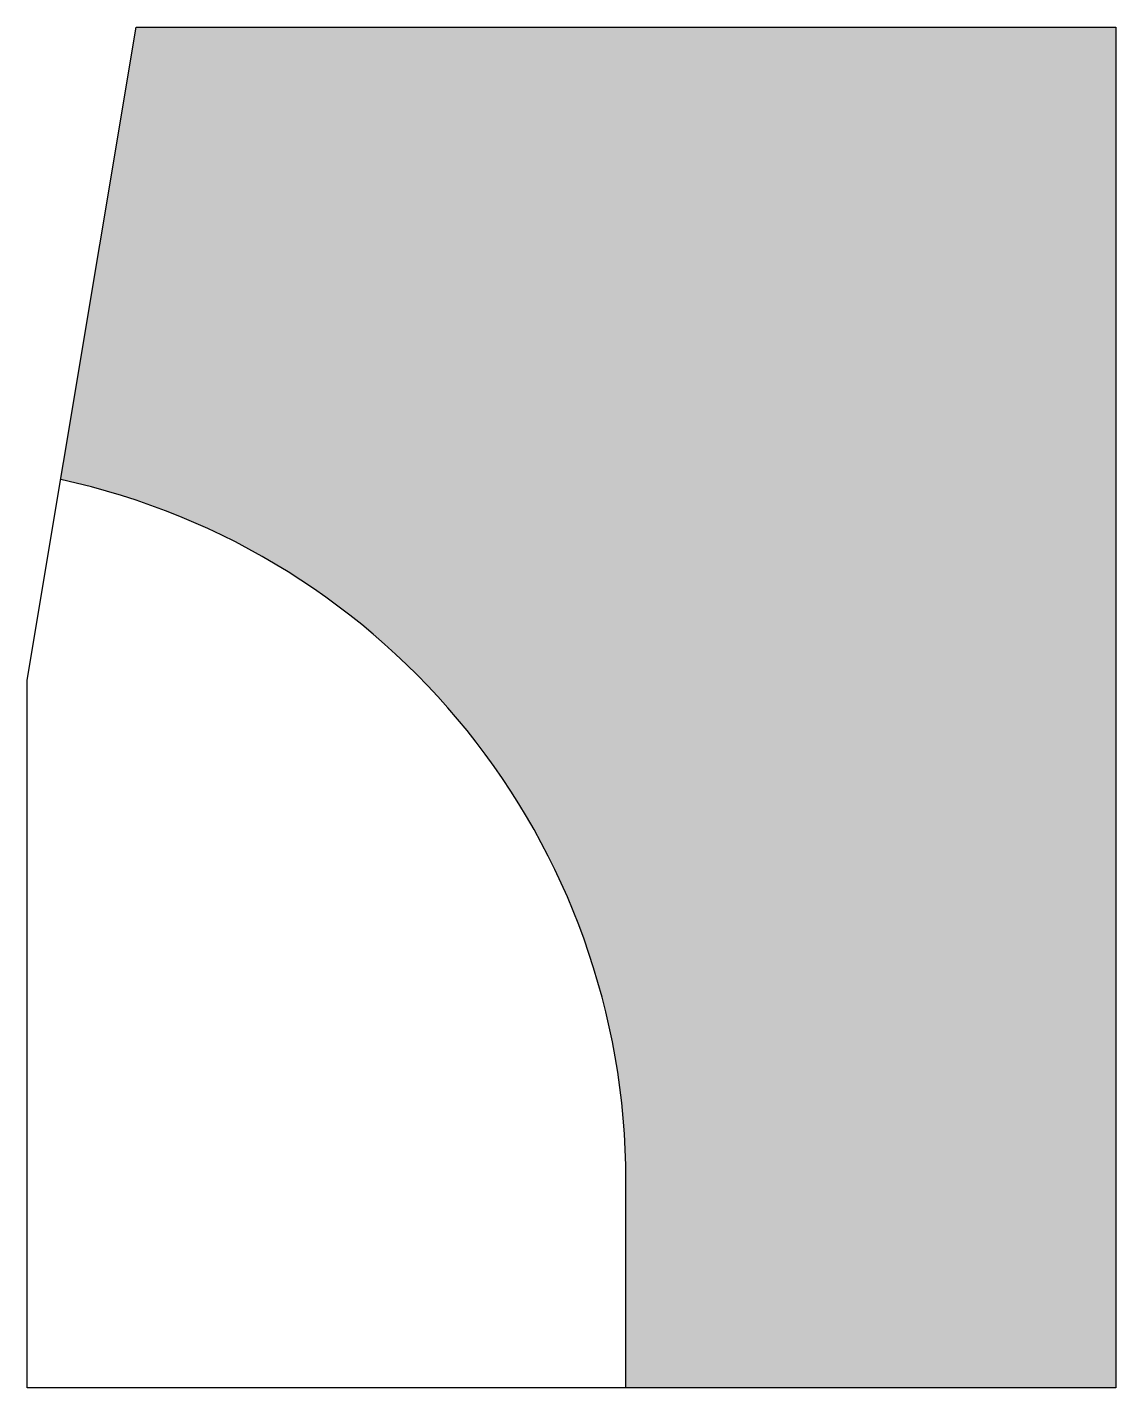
# Model space of a CAD drawing. Header units: metres. Extents: x 0 to 0.2, y 0 to 0.25.
import ezdxf

# ---------------------------------------------------------------- set-up
doc = ezdxf.new("R2010")
doc.units = ezdxf.units.M

msp = doc.modelspace()

# ---------------------------------------------------------------- hatches: boundary and pattern name
h = msp.add_hatch(color=254)
h.dxf.hatch_style = 1
h.paths.add_polyline_path([(0.02, 0.25), (0.00615, 0.16689, -0.352738), (0.11, 0.038), (0.11, 0), (0.2, 0), (0.2, 0.25)])

# ---------------------------------------------------------------- linework, layer by layer
for p, q in [((0, 0.13), (0.02, 0.25)), ((0.02, 0.25), (0.2, 0.25)), ((0.2, 0.25), (0.2, 0)), ((0, 0), (0, 0.13)), ((0.2, 0), (0, 0))]:
    msp.add_line(p, q)
at = {"flags": 128}
msp.add_lwpolyline([(0.11, 0), (0.11, 0.038, 0.352738), (0.00615, 0.16689, 5.746301)], format="xyb", dxfattribs=at)

doc.saveas('drawing.dxf')
